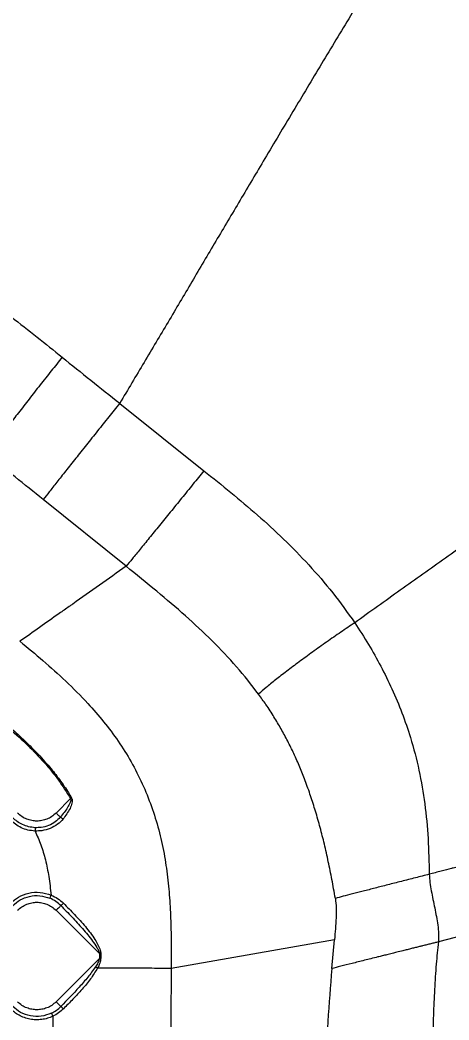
# Model space of a CAD drawing. Extents: x 832 to 912, y 781 to 934.
# Drawn here: x 879.79 to 886.11, y 851.27 to 865.98 of the extents above; entities that cross this region are included whole.
import ezdxf

# ---------------------------------------------------------------- set-up
doc = ezdxf.new("R2010")
doc.units = 0
doc.header["$MEASUREMENT"] = 0
doc.layers.add('1', color=4, linetype='Continuous')

# ---------------------------------------------------------------- blocks, each defined once
blk = doc.blocks.new('2026 SOVEREIGN HL')
at = {"layer": '1', "color": 3, "linetype": 'Continuous', "lineweight": 25}
for p, q in [((49.531, 63.245), (50.771, 62.254)), ((49.625, 60.849), (48.406, 61.831)), ((48.807, 57.431), (48.595, 57.218)), ((48.595, 55.788), (49.236, 55.146)), ((54.999, 55.523), (54.223, 55.323)), ((52.693, 55.355), (50.288, 54.933)), ((52.652, 54.931), (52.693, 55.355)), ((49.236, 55.083), (48.595, 54.442)), ((49.236, 55.083), (49.236, 55.146)), ((49.254, 55.146), (49.236, 55.146)), ((48.546, 54.229), (48.542, 53.283))]:
    blk.add_line(p, q, dxfattribs=at)
for points, knots in [([(58.899, 78.077), (58.819, 77.967), (58.658, 77.747), (58.409, 77.401), (58.153, 77.044), (57.89, 76.675), (57.62, 76.291), (57.34, 75.891), (57.078, 75.512), (56.836, 75.157), (56.617, 74.834), (56.39, 74.495), (56.155, 74.138), (55.923, 73.785), (55.699, 73.438), (55.484, 73.102), (55.265, 72.757), (55.042, 72.404), (54.818, 72.044), (54.556, 71.62), (54.256, 71.132), (53.921, 70.583), (53.588, 70.036), (53.257, 69.49), (52.895, 68.89), (52.501, 68.238), (52.08, 67.536), (51.68, 66.868), (51.303, 66.233), (50.946, 65.631), (50.594, 65.035), (50.244, 64.443), (49.892, 63.851), (49.651, 63.447), (49.531, 63.246)], [0, 0, 0, 0, 0.035691, 0.071326, 0.106824, 0.142076, 0.177115, 0.212048, 0.246898, 0.271141, 0.295247, 0.319281, 0.343313, 0.367349, 0.387462, 0.407656, 0.428011, 0.448499, 0.469272, 0.490275, 0.522038, 0.554063, 0.586213, 0.618369, 0.65054, 0.692693, 0.734823, 0.776987, 0.814646, 0.852172, 0.889512, 0.926504, 0.963258, 1, 1, 1, 1]), ([(41.463, 66.697), (41.553, 66.693), (41.735, 66.684), (42.013, 66.668), (42.288, 66.648), (42.561, 66.624), (42.833, 66.596), (43.109, 66.56), (43.387, 66.518), (43.715, 66.46), (44.096, 66.379), (44.524, 66.268), (44.948, 66.138), (45.382, 65.983), (45.826, 65.798), (46.276, 65.582), (46.712, 65.344), (47.134, 65.086), (47.541, 64.81), (47.934, 64.52), (48.313, 64.223), (48.561, 64.023), (48.684, 63.923)], [0, 0, 0, 0, 0.033861, 0.069336, 0.105285, 0.138647, 0.173104, 0.209002, 0.244244, 0.279515, 0.335451, 0.391638, 0.447423, 0.503356, 0.566592, 0.629665, 0.692527, 0.755111, 0.817293, 0.878968, 0.939978, 1, 1, 1, 1]), ([(48.684, 63.923), (48.631, 63.857), (48.524, 63.724), (48.359, 63.515), (48.195, 63.307), (48.039, 63.105), (47.893, 62.917), (47.764, 62.748), (47.654, 62.601), (47.6, 62.528), (47.574, 62.491)], [0, 0, 0, 0, 0.125005, 0.250005, 0.375002, 0.5, 0.624998, 0.749994, 0.874995, 1, 1, 1, 1]), ([(48.684, 63.923), (48.824, 63.81), (49.106, 63.584), (49.389, 63.359), (49.531, 63.246)], [0, 0, 0, 0, 0.498285, 1, 1, 1, 1]), ([(58.34, 63.84), (58.112, 63.675), (57.657, 63.346), (56.982, 62.86), (56.313, 62.382), (55.649, 61.908), (54.988, 61.438), (54.326, 60.969), (53.663, 60.497), (53.215, 60.177), (52.991, 60.017)], [0, 0, 0, 0, 0.124451, 0.248782, 0.373255, 0.498277, 0.623581, 0.748991, 0.874488, 1, 1, 1, 1]), ([(49.531, 63.246), (49.477, 63.179), (49.371, 63.047), (49.204, 62.839), (49.04, 62.633), (48.881, 62.434), (48.734, 62.249), (48.602, 62.082), (48.489, 61.938), (48.434, 61.867), (48.406, 61.831)], [0, 0, 0, 0, 0.125005, 0.250005, 0.375001, 0.5, 0.624998, 0.749995, 0.874994, 1, 1, 1, 1]), ([(48.406, 61.831), (48.267, 61.941), (47.99, 62.162), (47.713, 62.382), (47.574, 62.491)], [0, 0, 0, 0, 0.500476, 1, 1, 1, 1]), ([(50.771, 62.254), (50.717, 62.188), (50.61, 62.055), (50.442, 61.849), (50.275, 61.644), (50.114, 61.446), (49.963, 61.261), (49.829, 61.097), (49.712, 60.954), (49.654, 60.884), (49.625, 60.849)], [0, 0, 0, 0, 0.1250052, 0.250005, 0.3750015, 0.4999999, 0.6249983, 0.7499948, 0.874995, 1, 1, 1, 1]), ([(50.771, 62.254), (50.903, 62.147), (51.169, 61.934), (51.562, 61.602), (51.949, 61.249), (52.321, 60.869), (52.675, 60.461), (52.885, 60.166), (52.991, 60.017)], [0, 0, 0, 0, 0.160583, 0.323051, 0.488166, 0.656042, 0.826605, 1, 1, 1, 1]), ([(49.625, 60.849), (49.363, 60.664), (49.101, 60.478), (48.838, 60.292), (48.833, 60.289), (48.816, 60.277), (48.751, 60.231), (48.497, 60.052), (48.255, 59.881), (48.063, 59.745)], [0, 0, 0, 0, 0.502517, 0.502803, 0.505088, 0.511462, 0.535622, 0.629582, 1, 1, 1, 1]), ([(51.575, 58.967), (51.47, 59.104), (51.257, 59.377), (50.892, 59.758), (50.497, 60.126), (50.071, 60.487), (49.776, 60.726), (49.625, 60.849)], [0, 0, 0, 0, 0.1906478, 0.3837736, 0.5814892, 0.7858798, 1, 1, 1, 1]), ([(52.991, 60.017), (52.923, 59.971), (52.787, 59.88), (52.576, 59.734), (52.369, 59.586), (52.171, 59.441), (51.986, 59.303), (51.822, 59.175), (51.68, 59.06), (51.61, 58.998), (51.575, 58.967)], [0, 0, 0, 0, 0.125004, 0.250004, 0.375001, 0.5, 0.624999, 0.749996, 0.874996, 1, 1, 1, 1]), ([(52.991, 60.017), (53.06, 59.911), (53.196, 59.703), (53.378, 59.378), (53.543, 59.043), (53.69, 58.692), (53.828, 58.294), (53.944, 57.846), (54.028, 57.348), (54.077, 56.838), (54.084, 56.492), (54.088, 56.318)], [0, 0, 0, 0, 0.09516, 0.187638, 0.28199, 0.378069, 0.475778, 0.602742, 0.731238, 0.864123, 1, 1, 1, 1]), ([(48.063, 59.745), (48.176, 59.651), (48.405, 59.46), (48.742, 59.159), (49.041, 58.86), (49.298, 58.564), (49.512, 58.278), (49.703, 57.973), (49.867, 57.652), (50.003, 57.317), (50.109, 56.974), (50.187, 56.625), (50.239, 56.276), (50.27, 55.93), (50.285, 55.589), (50.29, 55.258), (50.289, 55.039), (50.288, 54.933)], [0, 0, 0, 0, 0.079499, 0.160492, 0.243815, 0.307447, 0.37175, 0.436455, 0.50134, 0.56619, 0.630858, 0.695062, 0.75855, 0.821115, 0.88237, 0.942437, 1, 1, 1, 1]), ([(52.706, 55.963), (52.689, 56.056), (52.657, 56.236), (52.603, 56.502), (52.546, 56.757), (52.483, 57.004), (52.416, 57.241), (52.343, 57.471), (52.266, 57.687), (52.184, 57.894), (52.098, 58.089), (52.006, 58.276), (51.908, 58.457), (51.802, 58.636), (51.691, 58.807), (51.612, 58.916), (51.575, 58.967)], [0, 0, 0, 0, 0.088249, 0.171761, 0.254675, 0.332528, 0.410179, 0.48285, 0.556291, 0.621947, 0.688736, 0.75156, 0.81385, 0.876615, 0.942353, 1, 1, 1, 1]), ([(47.917, 58.454), (48.005, 58.375), (48.179, 58.217), (48.419, 57.967), (48.633, 57.709), (48.75, 57.522), (48.807, 57.431)], [0, 0, 0, 0, 0.262151, 0.51621, 0.761636, 1, 1, 1, 1]), ([(47.929, 58.468), (47.964, 58.436), (48.035, 58.373), (48.137, 58.278), (48.235, 58.182), (48.333, 58.082), (48.428, 57.978), (48.515, 57.877), (48.585, 57.79), (48.651, 57.703), (48.713, 57.615), (48.773, 57.524), (48.807, 57.466), (48.822, 57.439)], [0, 0, 0, 0, 0.103307, 0.208474, 0.305975, 0.404477, 0.515565, 0.614777, 0.696384, 0.761123, 0.853089, 0.932552, 1, 1, 1, 1]), ([(48.807, 57.431), (48.808, 57.426), (48.811, 57.417), (48.809, 57.397), (48.797, 57.356), (48.749, 57.27), (48.694, 57.203), (48.656, 57.157)], [0, 0, 0, 0, 0.040486, 0.086167, 0.191689, 0.439786, 1, 1, 1, 1]), ([(48.822, 57.439), (48.825, 57.434), (48.83, 57.423), (48.833, 57.397), (48.828, 57.349), (48.789, 57.253), (48.734, 57.181), (48.697, 57.131)], [0, 0, 0, 0, 0.051208, 0.10408, 0.216578, 0.463658, 1, 1, 1, 1]), ([(48.822, 57.439), (48.82, 57.438), (48.815, 57.435), (48.81, 57.432), (48.807, 57.431)], [0, 0, 0, 0, 0.500009, 1, 1, 1, 1]), ([(48.284, 56.953), (48.248, 56.957), (48.179, 56.964), (48.081, 57), (47.994, 57.049), (47.945, 57.092), (47.922, 57.114)], [0, 0, 0, 0, 0.262617, 0.519442, 0.766305, 1, 1, 1, 1]), ([(48.286, 57.003), (48.254, 57.006), (48.19, 57.013), (48.101, 57.045), (48.022, 57.09), (47.978, 57.129), (47.957, 57.148)], [0, 0, 0, 0, 0.262617, 0.519441, 0.766307, 1, 1, 1, 1]), ([(48.595, 57.218), (48.574, 57.2), (48.533, 57.163), (48.46, 57.127), (48.386, 57.105), (48.311, 57.098), (48.236, 57.105), (48.161, 57.127), (48.088, 57.163), (48.047, 57.2), (48.027, 57.218)], [0, 0, 0, 0, 0.131359, 0.259989, 0.383484, 0.5, 0.616517, 0.740012, 0.868642, 1, 1, 1, 1]), ([(48.697, 57.131), (48.671, 57.104), (48.617, 57.045), (48.508, 56.987), (48.393, 56.955), (48.318, 56.954), (48.284, 56.953)], [0, 0, 0, 0, 0.242797, 0.517988, 0.782566, 1, 1, 1, 1]), ([(48.656, 57.157), (48.633, 57.133), (48.583, 57.082), (48.486, 57.031), (48.384, 57.003), (48.316, 57.003), (48.286, 57.003)], [0, 0, 0, 0, 0.2424697, 0.517091, 0.7817171, 1, 1, 1, 1]), ([(48.656, 57.157), (48.652, 57.161), (48.645, 57.168), (48.63, 57.183), (48.612, 57.201), (48.601, 57.212), (48.595, 57.218)], [0, 0, 0, 0, 0.259126, 0.517935, 0.767326, 1, 1, 1, 1]), ([(48.697, 57.131), (48.693, 57.134), (48.686, 57.14), (48.674, 57.148), (48.664, 57.154), (48.659, 57.156), (48.656, 57.157)], [0, 0, 0, 0, 0.249989, 0.499988, 0.749979, 1, 1, 1, 1]), ([(48.286, 57.003), (48.286, 57.001), (48.286, 56.998), (48.285, 56.986), (48.285, 56.971), (48.284, 56.959), (48.284, 56.953)], [0, 0, 0, 0, 0.2499957, 0.4999859, 0.7500046, 1, 1, 1, 1]), ([(48.284, 56.953), (48.314, 56.886), (48.375, 56.749), (48.441, 56.524), (48.492, 56.277), (48.511, 56.102), (48.521, 56.011)], [0, 0, 0, 0, 0.225753, 0.462421, 0.71872, 1, 1, 1, 1]), ([(54.782, 56.499), (54.667, 56.469), (54.545, 56.436), (54.373, 56.391), (54.256, 56.361), (54.147, 56.333), (54.088, 56.318)], [0, 0, 0, 0, 0.496552, 0.527524, 0.747466, 1, 1, 1, 1]), ([(54.088, 56.318), (54.02, 56.3), (53.883, 56.265), (53.677, 56.213), (53.477, 56.162), (53.288, 56.113), (53.113, 56.068), (52.955, 56.028), (52.815, 55.992), (52.742, 55.973), (52.706, 55.963)], [0, 0, 0, 0, 0.1247881, 0.251304, 0.3775268, 0.5019028, 0.6262975, 0.7516112, 0.8764841, 1, 1, 1, 1]), ([(54.088, 56.318), (54.091, 56.277), (54.095, 56.196), (54.118, 56.073), (54.142, 55.948), (54.168, 55.822), (54.193, 55.696), (54.214, 55.57), (54.229, 55.446), (54.225, 55.363), (54.223, 55.323)], [0, 0, 0, 0, 0.122308, 0.247269, 0.373275, 0.499828, 0.626353, 0.752152, 0.877224, 1, 1, 1, 1]), ([(47.922, 55.892), (47.96, 55.925), (48.04, 55.993), (48.192, 56.048), (48.36, 56.062), (48.468, 56.028), (48.521, 56.011)], [0, 0, 0, 0, 0.231578, 0.48167, 0.741703, 1, 1, 1, 1]), ([(47.957, 55.857), (47.992, 55.887), (48.064, 55.949), (48.203, 55.999), (48.356, 56.012), (48.454, 55.981), (48.502, 55.966)], [0, 0, 0, 0, 0.231578, 0.481669, 0.741702, 1, 1, 1, 1]), ([(48.027, 55.788), (48.047, 55.806), (48.088, 55.842), (48.161, 55.879), (48.236, 55.901), (48.311, 55.908), (48.386, 55.901), (48.46, 55.879), (48.533, 55.842), (48.574, 55.806), (48.595, 55.788)], [0, 0, 0, 0, 0.131359, 0.259988, 0.383484, 0.5, 0.616516, 0.740012, 0.868641, 1, 1, 1, 1]), ([(48.521, 56.011), (48.519, 56.006), (48.514, 55.995), (48.508, 55.981), (48.504, 55.97), (48.503, 55.967), (48.502, 55.966)], [0, 0, 0, 0, 0.25001, 0.500016, 0.750006, 1, 1, 1, 1]), ([(48.664, 55.857), (48.641, 55.878), (48.593, 55.923), (48.533, 55.951), (48.502, 55.966)], [0, 0, 0, 0, 0.477536, 1, 1, 1, 1]), ([(48.521, 56.011), (48.554, 55.996), (48.621, 55.965), (48.675, 55.916), (48.703, 55.892)], [0, 0, 0, 0, 0.496869, 1, 1, 1, 1]), ([(52.706, 55.963), (52.711, 55.918), (52.721, 55.823), (52.715, 55.618), (52.702, 55.462), (52.693, 55.355)], [0, 0, 0, 0, 0.225797, 0.46687, 1, 1, 1, 1]), ([(48.664, 55.857), (48.661, 55.854), (48.656, 55.849), (48.639, 55.832), (48.618, 55.811), (48.602, 55.795), (48.595, 55.788)], [0, 0, 0, 0, 0.2499183, 0.5098214, 0.7643875, 1, 1, 1, 1]), ([(48.703, 55.892), (48.698, 55.887), (48.69, 55.879), (48.678, 55.868), (48.668, 55.86), (48.665, 55.858), (48.664, 55.857)], [0, 0, 0, 0, 0.249996, 0.500002, 0.750013, 1, 1, 1, 1]), ([(48.664, 55.857), (48.718, 55.802), (48.827, 55.69), (48.985, 55.519), (49.109, 55.37), (49.184, 55.259), (49.22, 55.196), (49.231, 55.162), (49.236, 55.146)], [0, 0, 0, 0, 0.250899, 0.507521, 0.76278, 0.886067, 0.945004, 1, 1, 1, 1]), ([(48.703, 55.892), (48.757, 55.836), (48.869, 55.724), (49.028, 55.549), (49.143, 55.401), (49.211, 55.282), (49.245, 55.212), (49.251, 55.165), (49.254, 55.146)], [0, 0, 0, 0, 0.247324, 0.501218, 0.755441, 0.849114, 0.940609, 1, 1, 1, 1]), ([(54.223, 55.323), (54.205, 55.318), (54.168, 55.309), (54.111, 55.295), (54.052, 55.28), (53.995, 55.266), (53.94, 55.252), (53.886, 55.239), (53.826, 55.224), (53.764, 55.208), (53.69, 55.19), (53.617, 55.172), (53.539, 55.152), (53.467, 55.135), (53.397, 55.117), (53.317, 55.097), (53.23, 55.076), (53.133, 55.051), (53.041, 55.028), (52.919, 54.998), (52.781, 54.963), (52.694, 54.941), (52.652, 54.931)], [0, 0, 0, 0, 0.028978, 0.059403, 0.091279, 0.12461, 0.150726, 0.180087, 0.212698, 0.248568, 0.282464, 0.333358, 0.370836, 0.41555, 0.456568, 0.493879, 0.557425, 0.616787, 0.680532, 0.741568, 0.874284, 1, 1, 1, 1]), ([(54.223, 55.323), (54.211, 55.214), (54.187, 54.982), (54.165, 54.622), (54.148, 54.239), (54.138, 53.837), (54.131, 53.428), (54.129, 53.076), (54.127, 52.786), (54.127, 52.556), (54.127, 52.367), (54.127, 52.224), (54.128, 52.116), (54.128, 52.008), (54.128, 51.919), (54.128, 51.842), (54.129, 51.763), (54.129, 51.653), (54.13, 51.51), (54.131, 51.361), (54.131, 51.18), (54.133, 50.982), (54.135, 50.617), (54.138, 50.098), (54.142, 49.429), (54.145, 48.735), (54.148, 48.041), (54.15, 47.344), (54.151, 46.551), (54.151, 45.661), (54.15, 44.678), (54.148, 43.956), (54.146, 43.488), (54.146, 43.271), (54.145, 43.06), (54.144, 42.849), (54.144, 42.647), (54.143, 42.461), (54.143, 42.289), (54.142, 42.111), (54.142, 41.917), (54.142, 41.73), (54.142, 41.575), (54.142, 41.457), (54.142, 41.355), (54.142, 41.257), (54.142, 41.159), (54.142, 41.067), (54.143, 40.979), (54.143, 40.888), (54.143, 40.769), (54.144, 40.623), (54.146, 40.457), (54.147, 40.274), (54.15, 40.075), (54.153, 39.854), (54.158, 39.636), (54.165, 39.372), (54.176, 39.073), (54.194, 38.737), (54.218, 38.414), (54.242, 38.205), (54.254, 38.103)], [0, 0, 0, 0, 0.019237, 0.041265, 0.063341, 0.086568, 0.111541, 0.134781, 0.147841, 0.162017, 0.174887, 0.180747, 0.186969, 0.193561, 0.199656, 0.202385, 0.206937, 0.213337, 0.221621, 0.231785, 0.239155, 0.253076, 0.266227, 0.302653, 0.34311, 0.382356, 0.42313, 0.463487, 0.503232, 0.560796, 0.617735, 0.67379, 0.686289, 0.699003, 0.711326, 0.723053, 0.735569, 0.746543, 0.755344, 0.765475, 0.777441, 0.789129, 0.798055, 0.804292, 0.80979, 0.815768, 0.821433, 0.826788, 0.831838, 0.836738, 0.842565, 0.852679, 0.862076, 0.871648, 0.884615, 0.896774, 0.910192, 0.92272, 0.942986, 0.962739, 0.98185, 1, 1, 1, 1]), ([(49.236, 55.083), (49.228, 55.061), (49.212, 55.015), (49.186, 54.974), (49.172, 54.953)], [0, 0, 0, 0, 0.482634, 1, 1, 1, 1]), ([(49.254, 55.083), (49.249, 55.058), (49.241, 55.006), (49.217, 54.961), (49.205, 54.937)], [0, 0, 0, 0, 0.484584, 1, 1, 1, 1]), ([(49.254, 55.083), (49.251, 55.083), (49.245, 55.083), (49.239, 55.083), (49.236, 55.083)], [0, 0, 0, 0, 0.5000085, 1, 1, 1, 1]), ([(49.254, 55.146), (49.254, 55.136), (49.254, 55.115), (49.254, 55.093), (49.254, 55.083)], [0, 0, 0, 0, 0.500532, 1, 1, 1, 1]), ([(49.172, 54.953), (49.136, 54.903), (49.062, 54.8), (48.892, 54.607), (48.755, 54.467), (48.664, 54.373)], [0, 0, 0, 0, 0.242853, 0.492193, 1, 1, 1, 1]), ([(49.205, 54.937), (49.171, 54.883), (49.104, 54.773), (48.978, 54.625), (48.843, 54.48), (48.749, 54.385), (48.702, 54.338)], [0, 0, 0, 0, 0.245007, 0.494479, 0.746582, 1, 1, 1, 1]), ([(49.205, 54.937), (49.202, 54.938), (49.197, 54.941), (49.188, 54.946), (49.18, 54.95), (49.175, 54.952), (49.172, 54.953)], [0, 0, 0, 0, 0.249987, 0.499991, 0.749982, 1, 1, 1, 1]), ([(50.288, 54.933), (50.246, 54.933), (50.163, 54.933), (50.007, 54.934), (49.832, 54.934), (49.638, 54.935), (49.429, 54.936), (49.279, 54.937), (49.205, 54.937)], [0, 0, 0, 0, 0.166667, 0.333334, 0.500001, 0.666667, 0.833334, 1, 1, 1, 1]), ([(50.288, 54.933), (50.273, 52.217), (50.242, 46.787), (50.207, 41.356), (50.189, 38.64)], [0, 0, 0, 0, 0.499959, 1, 1, 1, 1]), ([(52.652, 54.931), (52.632, 54.672), (52.592, 54.142), (52.548, 53.326), (52.512, 52.477), (52.483, 51.6), (52.458, 50.605), (52.438, 49.496), (52.425, 48.277), (52.419, 47.067), (52.421, 45.875), (52.429, 44.708), (52.444, 43.556), (52.464, 42.504), (52.487, 41.557), (52.514, 40.715), (52.546, 39.903), (52.574, 39.375), (52.588, 39.116)], [0, 0, 0, 0, 0.0495988, 0.1014674, 0.1553519, 0.210905, 0.2677889, 0.3437787, 0.4208812, 0.4985309, 0.5726824, 0.6464198, 0.7192875, 0.7907816, 0.8456292, 0.8989883, 0.9505459, 1, 1, 1, 1]), ([(48.595, 54.442), (48.574, 54.423), (48.533, 54.387), (48.46, 54.35), (48.386, 54.329), (48.311, 54.322), (48.236, 54.329), (48.161, 54.35), (48.088, 54.387), (48.047, 54.423), (48.027, 54.442)], [0, 0, 0, 0, 0.131359, 0.259988, 0.383484, 0.5, 0.616516, 0.740012, 0.868641, 1, 1, 1, 1]), ([(48.595, 54.442), (48.602, 54.434), (48.618, 54.418), (48.639, 54.397), (48.657, 54.38), (48.661, 54.375), (48.664, 54.373)], [0, 0, 0, 0, 0.235752, 0.490494, 0.750409, 1, 1, 1, 1]), ([(48.546, 54.229), (48.52, 54.218), (48.467, 54.196), (48.382, 54.179), (48.295, 54.175), (48.209, 54.184), (48.126, 54.206), (48.049, 54.241), (47.98, 54.284), (47.941, 54.32), (47.922, 54.337)], [0, 0, 0, 0, 0.125496, 0.253534, 0.383265, 0.512842, 0.638158, 0.764963, 0.885164, 1, 1, 1, 1]), ([(48.525, 54.274), (48.476, 54.256), (48.377, 54.219), (48.217, 54.227), (48.07, 54.276), (47.994, 54.341), (47.957, 54.372)], [0, 0, 0, 0, 0.2534928, 0.5127675, 0.7651992, 1, 1, 1, 1]), ([(48.525, 54.274), (48.551, 54.287), (48.601, 54.314), (48.643, 54.353), (48.664, 54.373)], [0, 0, 0, 0, 0.512021, 1, 1, 1, 1]), ([(48.702, 54.338), (48.679, 54.317), (48.632, 54.274), (48.575, 54.244), (48.546, 54.229)], [0, 0, 0, 0, 0.48689, 1, 1, 1, 1]), ([(48.702, 54.338), (48.698, 54.342), (48.69, 54.35), (48.678, 54.361), (48.668, 54.369), (48.665, 54.372), (48.664, 54.373)], [0, 0, 0, 0, 0.249992, 0.500009, 0.750009, 1, 1, 1, 1]), ([(48.525, 54.274), (48.525, 54.272), (48.527, 54.269), (48.532, 54.259), (48.538, 54.245), (48.543, 54.234), (48.546, 54.229)], [0, 0, 0, 0, 0.249995, 0.499984, 0.749992, 1, 1, 1, 1])]:
    blk.add_open_spline(points, degree=3, knots=knots, dxfattribs=at)

msp = doc.modelspace()

# ---------------------------------------------------------------- block references
at = {"layer": '1'}
msp.add_blockref('2026 SOVEREIGN HL', (831.729, 797.095), dxfattribs=at)

doc.saveas('drawing.dxf')
